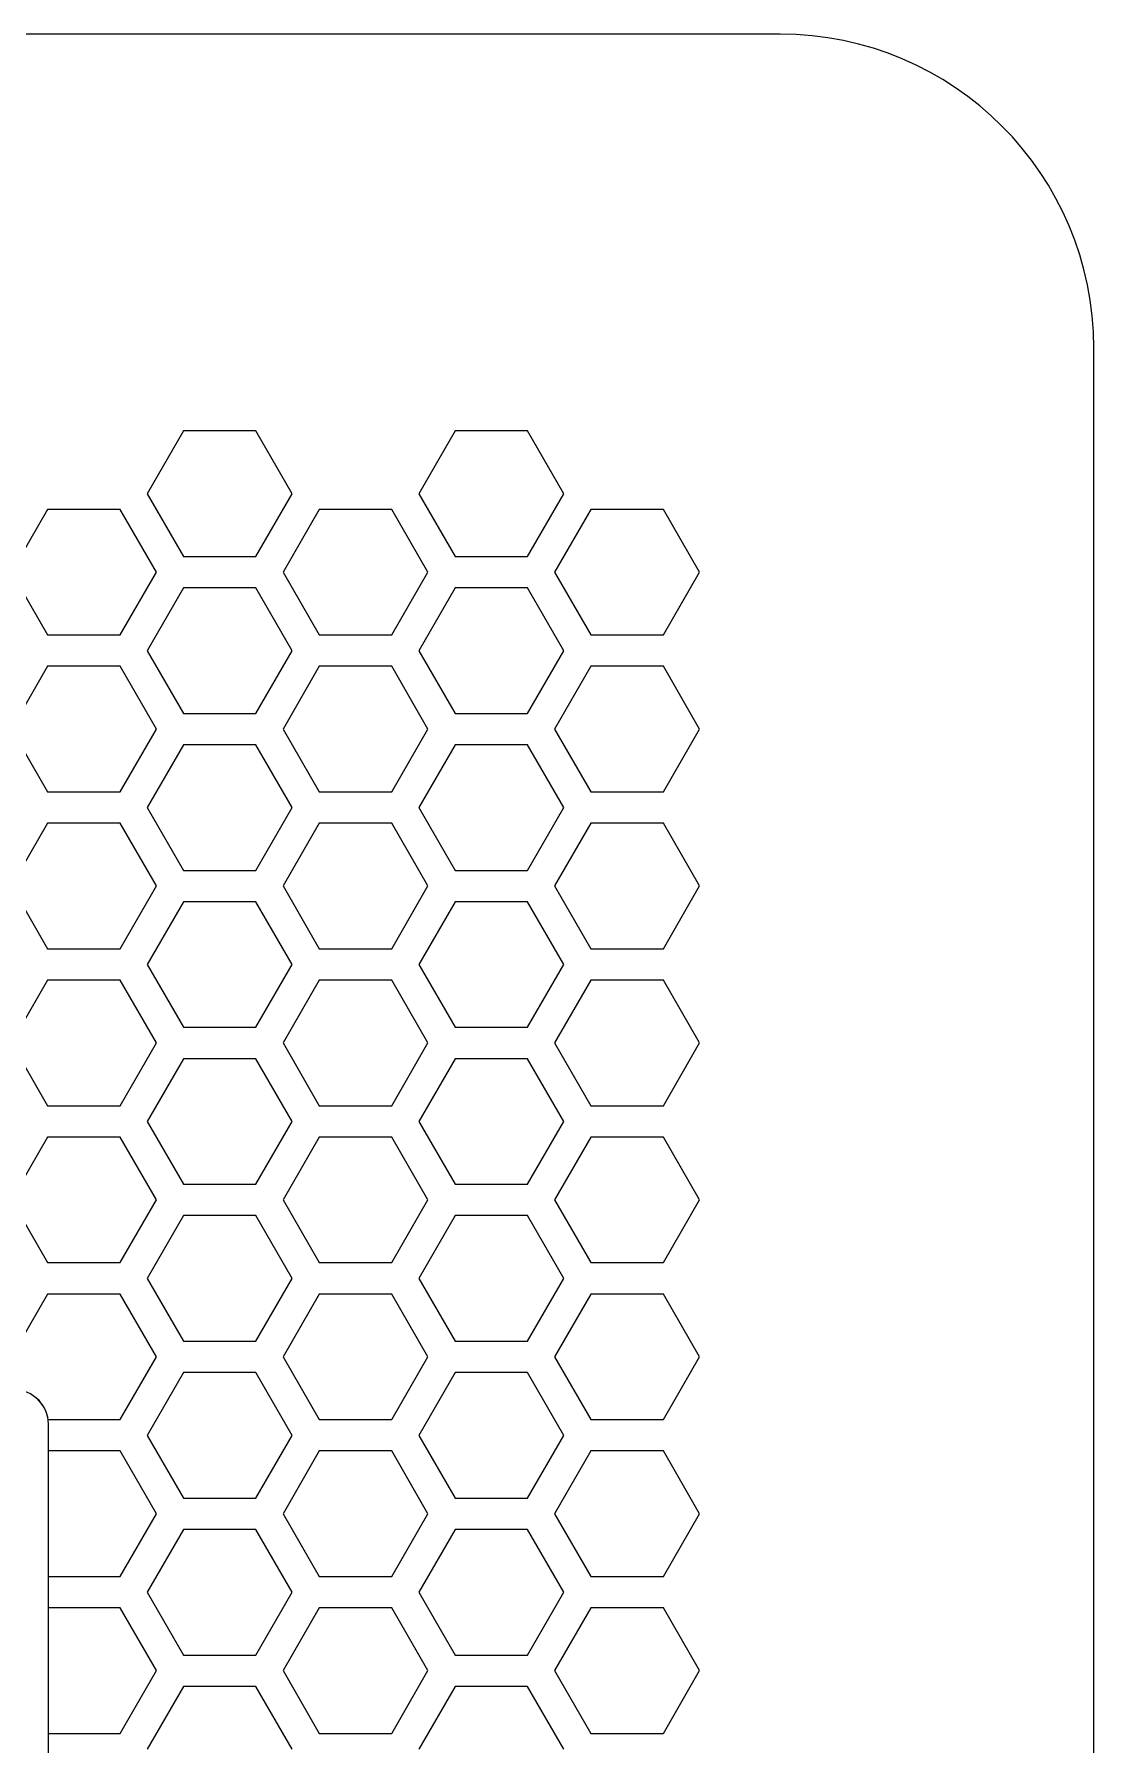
# Model space of a CAD drawing. Header units: millimetres. Extents: x 0 to 40, y -18 to 120.
# Drawn here: x 31.37 to 40, y 106.08 to 120 of the extents above; entities that cross this region are included whole.
import ezdxf

# ---------------------------------------------------------------- set-up
doc = ezdxf.new("R2010")
doc.units = ezdxf.units.MM
doc.layers.add('UK-MIANBAN_0', color=7, linetype='Continuous')

msp = doc.modelspace()

# ---------------------------------------------------------------- linework, layer by layer
at = {"lineweight": 5}
for p, q in [((37.447, 119.998), (2.553, 119.998)), ((40, 45.182), (40, 117.445))]:
    msp.add_line(p, q, dxfattribs=at)
at = {"color": 0, "lineweight": 5}
for p, q in [((32.59, 116.771), (32.295, 116.26)), ((33.179, 116.771), (32.59, 116.771)), ((33.474, 116.26), (33.179, 116.771)), ((34.801, 116.771), (34.506, 116.26)), ((35.39, 116.771), (34.801, 116.771)), ((35.685, 116.26), (35.39, 116.771)), ((32.295, 116.26), (32.59, 115.749)), ((33.179, 115.749), (33.474, 116.26)), ((34.506, 116.26), (34.801, 115.749)), ((35.39, 115.749), (35.685, 116.26)), ((31.484, 116.132), (31.189, 115.622)), ((32.074, 116.132), (31.484, 116.132)), ((32.369, 115.622), (32.074, 116.132)), ((33.695, 116.132), (33.4, 115.622)), ((34.285, 116.132), (33.695, 116.132)), ((34.58, 115.622), (34.285, 116.132)), ((35.906, 116.132), (35.611, 115.622)), ((36.496, 116.132), (35.906, 116.132)), ((36.791, 115.622), (36.496, 116.132)), ((32.59, 115.749), (33.179, 115.749)), ((34.801, 115.749), (35.39, 115.749)), ((31.189, 115.622), (31.484, 115.111)), ((32.074, 115.111), (32.369, 115.622)), ((33.4, 115.622), (33.695, 115.111)), ((34.285, 115.111), (34.58, 115.622)), ((35.611, 115.622), (35.906, 115.111)), ((36.496, 115.111), (36.791, 115.622)), ((32.59, 115.494), (32.295, 114.983)), ((33.179, 115.494), (32.59, 115.494)), ((33.474, 114.983), (33.179, 115.494)), ((34.801, 115.494), (34.506, 114.983)), ((35.39, 115.494), (34.801, 115.494)), ((35.685, 114.983), (35.39, 115.494)), ((31.484, 115.111), (32.074, 115.111)), ((33.695, 115.111), (34.285, 115.111)), ((35.906, 115.111), (36.496, 115.111)), ((32.295, 114.983), (32.59, 114.473)), ((33.179, 114.473), (33.474, 114.983)), ((34.506, 114.983), (34.801, 114.473)), ((35.39, 114.473), (35.685, 114.983)), ((31.484, 114.856), (31.189, 114.345)), ((32.074, 114.856), (31.484, 114.856)), ((32.369, 114.345), (32.074, 114.856)), ((33.695, 114.856), (33.4, 114.345)), ((34.285, 114.856), (33.695, 114.856)), ((34.58, 114.345), (34.285, 114.856)), ((35.906, 114.856), (35.611, 114.345)), ((36.496, 114.856), (35.906, 114.856)), ((36.791, 114.345), (36.496, 114.856)), ((32.59, 114.473), (33.179, 114.473)), ((34.801, 114.473), (35.39, 114.473)), ((31.189, 114.345), (31.484, 113.834)), ((32.074, 113.834), (32.369, 114.345)), ((33.4, 114.345), (33.695, 113.834)), ((34.285, 113.834), (34.58, 114.345)), ((35.611, 114.345), (35.906, 113.834)), ((36.496, 113.834), (36.791, 114.345)), ((32.59, 114.217), (32.295, 113.707)), ((33.179, 114.217), (32.59, 114.217)), ((33.474, 113.707), (33.179, 114.217)), ((34.801, 114.217), (34.506, 113.707)), ((35.39, 114.217), (34.801, 114.217)), ((35.685, 113.707), (35.39, 114.217)), ((31.484, 113.834), (32.074, 113.834)), ((33.695, 113.834), (34.285, 113.834)), ((35.906, 113.834), (36.496, 113.834)), ((32.295, 113.707), (32.59, 113.196)), ((33.179, 113.196), (33.474, 113.707)), ((34.506, 113.707), (34.801, 113.196)), ((35.39, 113.196), (35.685, 113.707)), ((31.484, 113.579), (31.189, 113.069)), ((32.074, 113.579), (31.484, 113.579)), ((32.369, 113.069), (32.074, 113.579)), ((33.695, 113.579), (33.4, 113.069)), ((34.285, 113.579), (33.695, 113.579)), ((34.58, 113.069), (34.285, 113.579)), ((35.906, 113.579), (35.611, 113.069)), ((36.496, 113.579), (35.906, 113.579)), ((36.791, 113.069), (36.496, 113.579)), ((32.59, 113.196), (33.179, 113.196)), ((34.801, 113.196), (35.39, 113.196)), ((31.189, 113.069), (31.484, 112.558)), ((32.074, 112.558), (32.369, 113.069)), ((33.4, 113.069), (33.695, 112.558)), ((34.285, 112.558), (34.58, 113.069)), ((35.611, 113.069), (35.906, 112.558)), ((36.496, 112.558), (36.791, 113.069)), ((32.59, 112.941), (32.295, 112.43)), ((33.179, 112.941), (32.59, 112.941)), ((33.474, 112.43), (33.179, 112.941)), ((34.801, 112.941), (34.506, 112.43)), ((35.39, 112.941), (34.801, 112.941)), ((35.685, 112.43), (35.39, 112.941)), ((31.484, 112.558), (32.074, 112.558)), ((33.695, 112.558), (34.285, 112.558)), ((35.906, 112.558), (36.496, 112.558)), ((31.484, 112.303), (31.189, 111.792)), ((32.074, 112.303), (31.484, 112.303)), ((32.369, 111.792), (32.074, 112.303)), ((32.295, 112.43), (32.59, 111.92)), ((33.179, 111.92), (33.474, 112.43)), ((33.695, 112.303), (33.4, 111.792)), ((34.285, 112.303), (33.695, 112.303)), ((34.58, 111.792), (34.285, 112.303)), ((34.506, 112.43), (34.801, 111.92)), ((35.39, 111.92), (35.685, 112.43)), ((35.906, 112.303), (35.611, 111.792)), ((36.496, 112.303), (35.906, 112.303)), ((36.791, 111.792), (36.496, 112.303)), ((32.59, 111.92), (33.179, 111.92)), ((34.801, 111.92), (35.39, 111.92)), ((31.189, 111.792), (31.484, 111.281)), ((32.074, 111.281), (32.369, 111.792)), ((33.4, 111.792), (33.695, 111.281)), ((34.285, 111.281), (34.58, 111.792)), ((35.611, 111.792), (35.906, 111.281)), ((36.496, 111.281), (36.791, 111.792)), ((32.59, 111.664), (32.295, 111.154)), ((33.179, 111.664), (32.59, 111.664)), ((33.474, 111.154), (33.179, 111.664)), ((34.801, 111.664), (34.506, 111.154)), ((35.39, 111.664), (34.801, 111.664)), ((35.685, 111.154), (35.39, 111.664)), ((31.484, 111.281), (32.074, 111.281)), ((33.695, 111.281), (34.285, 111.281)), ((35.906, 111.281), (36.496, 111.281)), ((32.295, 111.154), (32.59, 110.643)), ((33.179, 110.643), (33.474, 111.154)), ((34.506, 111.154), (34.801, 110.643)), ((35.39, 110.643), (35.685, 111.154)), ((31.484, 111.026), (31.189, 110.515)), ((32.074, 111.026), (31.484, 111.026)), ((32.369, 110.515), (32.074, 111.026)), ((33.695, 111.026), (33.4, 110.515)), ((34.285, 111.026), (33.695, 111.026)), ((34.58, 110.515), (34.285, 111.026)), ((35.906, 111.026), (35.611, 110.515)), ((36.496, 111.026), (35.906, 111.026)), ((36.791, 110.515), (36.496, 111.026)), ((32.59, 110.643), (33.179, 110.643)), ((34.801, 110.643), (35.39, 110.643)), ((31.189, 110.515), (31.484, 110.005)), ((32.074, 110.005), (32.369, 110.515)), ((33.4, 110.515), (33.695, 110.005)), ((34.285, 110.005), (34.58, 110.515)), ((35.611, 110.515), (35.906, 110.005)), ((36.496, 110.005), (36.791, 110.515)), ((32.59, 110.388), (32.295, 109.877)), ((33.179, 110.388), (32.59, 110.388)), ((33.474, 109.877), (33.179, 110.388)), ((34.801, 110.388), (34.506, 109.877)), ((35.39, 110.388), (34.801, 110.388)), ((35.685, 109.877), (35.39, 110.388)), ((31.484, 110.005), (32.074, 110.005)), ((33.695, 110.005), (34.285, 110.005)), ((35.906, 110.005), (36.496, 110.005)), ((32.295, 109.877), (32.59, 109.366)), ((33.179, 109.366), (33.474, 109.877)), ((34.506, 109.877), (34.801, 109.366)), ((35.39, 109.366), (35.685, 109.877)), ((31.484, 109.749), (31.189, 109.239)), ((32.074, 109.749), (31.484, 109.749)), ((32.369, 109.239), (32.074, 109.749)), ((33.695, 109.749), (33.4, 109.239)), ((34.285, 109.749), (33.695, 109.749)), ((34.58, 109.239), (34.285, 109.749)), ((35.906, 109.749), (35.611, 109.239)), ((36.496, 109.749), (35.906, 109.749)), ((36.791, 109.239), (36.496, 109.749)), ((32.074, 108.728), (32.369, 109.239)), ((32.59, 109.366), (33.179, 109.366)), ((33.4, 109.239), (33.695, 108.728)), ((34.285, 108.728), (34.58, 109.239)), ((34.801, 109.366), (35.39, 109.366)), ((35.611, 109.239), (35.906, 108.728)), ((36.496, 108.728), (36.791, 109.239)), ((32.59, 109.111), (32.295, 108.6)), ((33.179, 109.111), (32.59, 109.111)), ((33.474, 108.6), (33.179, 109.111)), ((34.801, 109.111), (34.506, 108.6)), ((35.39, 109.111), (34.801, 109.111)), ((35.685, 108.6), (35.39, 109.111)), ((31.488, 108.728), (32.074, 108.728)), ((33.695, 108.728), (34.285, 108.728)), ((35.906, 108.728), (36.496, 108.728)), ((32.295, 108.6), (32.59, 108.09)), ((33.179, 108.09), (33.474, 108.6)), ((34.506, 108.6), (34.801, 108.09)), ((35.39, 108.09), (35.685, 108.6)), ((32.074, 108.473), (31.49, 108.473)), ((32.369, 107.962), (32.074, 108.473)), ((33.695, 108.473), (33.4, 107.962)), ((34.285, 108.473), (33.695, 108.473)), ((34.58, 107.962), (34.285, 108.473)), ((35.906, 108.473), (35.611, 107.962)), ((36.496, 108.473), (35.906, 108.473)), ((36.791, 107.962), (36.496, 108.473)), ((32.59, 108.09), (33.179, 108.09)), ((34.801, 108.09), (35.39, 108.09)), ((32.074, 107.452), (32.369, 107.962)), ((33.4, 107.962), (33.695, 107.452)), ((34.285, 107.452), (34.58, 107.962)), ((35.611, 107.962), (35.906, 107.452)), ((36.496, 107.452), (36.791, 107.962)), ((32.59, 107.834), (32.295, 107.324)), ((33.179, 107.834), (32.59, 107.834)), ((33.474, 107.324), (33.179, 107.834)), ((34.801, 107.834), (34.506, 107.324)), ((35.39, 107.834), (34.801, 107.834)), ((35.685, 107.324), (35.39, 107.834)), ((31.49, 107.452), (32.074, 107.452)), ((33.695, 107.452), (34.285, 107.452)), ((35.906, 107.452), (36.496, 107.452)), ((32.295, 107.324), (32.59, 106.813)), ((33.179, 106.813), (33.474, 107.324)), ((34.506, 107.324), (34.801, 106.813)), ((35.39, 106.813), (35.685, 107.324)), ((32.074, 107.196), (31.49, 107.196)), ((32.369, 106.686), (32.074, 107.196)), ((33.695, 107.196), (33.4, 106.686)), ((34.285, 107.196), (33.695, 107.196)), ((34.58, 106.686), (34.285, 107.196)), ((35.906, 107.196), (35.611, 106.686)), ((36.496, 107.196), (35.906, 107.196)), ((36.791, 106.686), (36.496, 107.196)), ((32.59, 106.813), (33.179, 106.813)), ((34.801, 106.813), (35.39, 106.813)), ((32.074, 106.175), (32.369, 106.686)), ((33.4, 106.686), (33.695, 106.175)), ((34.285, 106.175), (34.58, 106.686)), ((35.611, 106.686), (35.906, 106.175)), ((36.496, 106.175), (36.791, 106.686)), ((32.59, 106.558), (32.295, 106.047)), ((33.179, 106.558), (32.59, 106.558)), ((33.474, 106.047), (33.179, 106.558)), ((34.801, 106.558), (34.506, 106.047)), ((35.39, 106.558), (34.801, 106.558)), ((35.685, 106.047), (35.39, 106.558)), ((31.49, 106.175), (32.074, 106.175)), ((33.695, 106.175), (34.285, 106.175)), ((35.906, 106.175), (36.496, 106.175))]:
    msp.add_line(p, q, dxfattribs=at)
at = {"lineweight": 5}
msp.add_arc((37.447, 117.445), 2.553, 0, 90, dxfattribs=at)
at = {"layer": 'UK-MIANBAN_0', "color": 7, "linetype": 'Continuous', "lineweight": 5}
for p, q in [((31.49, 92.498), (31.49, 108.691)), ((31.49, 107.452), (31.49, 108.473)), ((31.49, 106.175), (31.49, 107.196))]:
    msp.add_line(p, q, dxfattribs=at)
for start, end in [(0, 90), (7.5507, 54.1936)]:
    msp.add_arc((31.211, 108.691), 0.279, start, end, dxfattribs=at)

doc.saveas('drawing.dxf')
